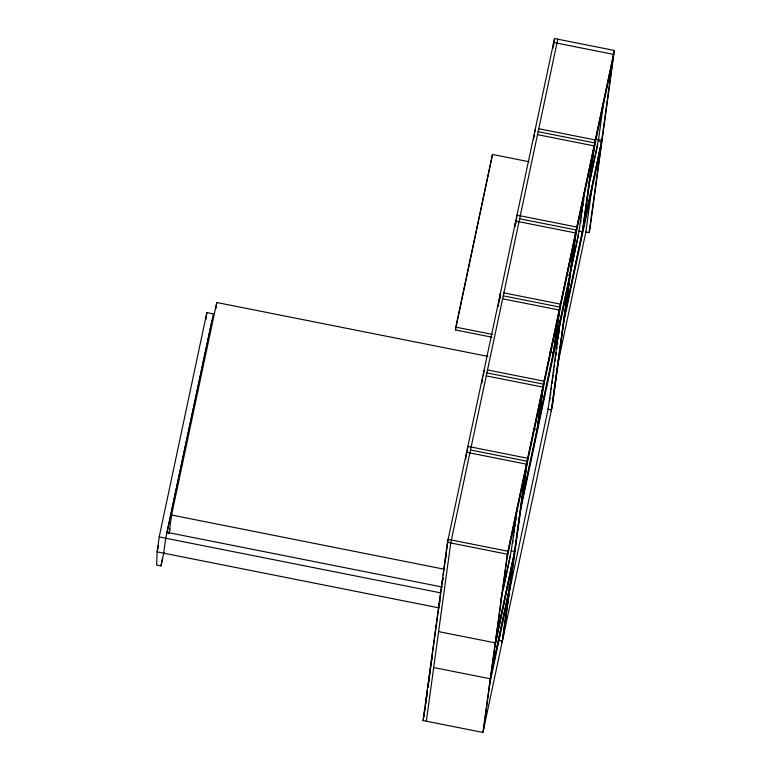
<?xml version="1.0" encoding="UTF-8"?>
<svg xmlns="http://www.w3.org/2000/svg" width="771" height="771" viewBox="0 0 771 771"><rect width="100%" height="100%" fill="white"/><g stroke="black" fill="none" stroke-linecap="round" stroke-linejoin="round"><path stroke-width="1.16" d="M163.683 553.164L165.726 538.225L213.394 313.903L206.859 312.602L159.202 536.934L157.149 551.863L156.619 565.037L160.966 565.904L163.828 552.479M487.879 356.395L216.747 302.502L171.586 515.028L169.032 533.696L170.034 528.993M205.915 319.493L206.859 312.602M215.947 308.333L216.747 302.502M491.956 337.197L455.43 329.94L455.815 327.135L492.496 154.46L529.022 161.727M492.496 154.46L455.43 329.94M515.857 223.474L516.994 215.157L576.862 227.059L552.45 405.305L482.935 732.45L423.067 720.548L447.488 542.312L554.522 38.55L614.381 50.452L589.969 228.688L589.131 232.63L585.594 231.926M423.857 716.413L425.168 706.901M425.486 704.53L427.442 690.267L426.334 698.593M430.536 667.696L427.77 687.896L429.148 679.396M442.911 577.383L430.854 665.344L431.355 662.983M443.229 575.002L448.115 539.363L507.983 551.255L483.562 729.501M424.031 715.478L425.168 707.152M425.496 704.771L426.835 696.271M428.647 681.718L431.423 662.752M426.334 721.203L450.756 542.957L557.78 39.196M465.636 459.41L466.619 452.278L526.477 464.181L502.066 642.426M467.216 451.131L467.872 446.38L527.74 458.282L521.726 502.143M481.865 383.129L482.8 376.614M483.407 375.4L484.13 370.446M498.721 302.579L499.039 300.266M498.211 306.579L499.174 299.534M499.627 299.495L500.427 293.635M499.704 299.177L500.504 293.375M514.932 226.664L515.413 223.185M515.086 225.816L515.741 221.065L575.609 232.967L569.596 276.828M533.561 138.953L534.052 135.388M534.322 136.621L534.65 134.241M534.978 131.86L535.305 129.489M552.865 48.428L553.684 42.482L613.552 54.384L589.131 232.63M553.539 45.682L554.522 38.55M482.935 732.45L507.357 554.214L614.381 50.452M498.991 640.373L500.128 632.095M517.148 507.858L511.26 550.783L500.764 600.204M512.754 543.189L513.072 540.818M513.563 537.262L513.891 534.891M514.209 532.52L514.7 528.964M515.028 526.593L515.346 524.222M515.838 520.666L516.156 518.295M502.692 639.467L527.113 461.231L470.512 449.975M503.318 636.518L521.533 503.54M536.847 430.97L542.861 387.109L486.26 375.863M537.474 428.021L543.488 384.16L486.887 372.904M538.1 425.062L544.114 381.202L487.513 369.955M553.221 353.899L559.235 310.038L502.634 298.782M553.848 350.95L559.862 307.089L503.261 295.833M554.474 347.991L560.488 304.131L503.887 292.884M559.813 323.81L548.114 409.16L489.238 686.267M560.132 321.44L560.459 319.069M549.665 401.113L550.147 397.576M550.475 395.224L550.957 391.687M551.284 389.326L551.602 386.975M552.084 383.438L552.412 381.076M552.73 378.715L553.221 375.178M553.539 372.827L554.021 369.29M554.349 366.929L554.667 364.577M555.159 361.04L555.477 358.679M555.804 356.327L556.286 352.79M556.768 349.253L557.096 346.892M557.414 344.531L557.741 342.179M558.223 338.642L558.541 336.281M558.869 333.93L559.351 330.393M551.188 411.203L569.412 278.225M551.814 408.254L576.236 230.009L519.635 218.762M584.457 191.844L579.079 231.098L570.087 273.445M580.659 222.809L580.987 220.429M581.315 218.048L581.642 215.678M582.124 212.102L582.452 209.731M582.943 206.156L583.271 203.775M583.599 201.404L583.917 199.024M582.153 233.141L594.104 145.892L537.503 134.636M582.78 230.192L594.74 142.934L538.129 131.687M583.406 227.243L595.366 139.985L538.765 128.738M592.167 186.004L585.864 231.975L557.915 363.536M603.741 101.531L598.527 139.59L588.562 186.495M158.518 545.425L157.149 551.863L439.239 607.933M166.854 533.262L212.006 320.736M160.966 565.904L162.642 558.04M445.426 559.64L446.12 555.891M442.294 581.816L443.046 578.289M442.361 582.038L442.853 579.686M439.229 604.213L439.981 600.686M439.287 604.435L439.788 602.084M436.164 626.611L436.665 624.259M431.24 662.54L432.242 657.836M423.067 720.548L423.703 717.599M423.954 716.423L424.522 713.146M507.79 552.653L526.294 465.578M527.547 459.68L542.668 388.507M543.921 382.609L559.042 311.436M560.295 305.538L575.417 234.365M576.669 228.457L593.921 147.29M595.173 141.382L613.359 55.782M507.019 558.252L525.523 471.177M526.776 465.279L541.897 394.106M543.15 388.208L558.271 317.035M559.524 311.137L574.646 239.964M575.898 234.056L593.15 152.889M594.402 146.982L612.588 61.381M521.919 500.736L537.04 429.572L533.503 428.869M538.293 423.665L553.414 352.501L549.877 351.798M554.667 346.593L569.788 275.42L567.437 274.958M503.376 588.89L510.383 555.939M520.907 506.489L570.222 273.869M571.687 266.901L572.188 264.559M572.68 262.207L578.423 235.184M590.403 178.805L597.641 144.736M520.772 509.139L568.641 283.824M565.104 312.91L582.346 231.743L578.809 231.04M583.599 225.836L601.785 140.235L597.438 139.378M514.961 549.887L495.213 642.86L438.612 631.613M564.285 317.267L602.43 137.701M495.647 641.308L514.151 554.233M494.876 646.908L513.38 559.833M563.948 321.314L600.638 148.639M491.108 674.442L509.612 587.367L507.251 586.895M510.045 585.815L490.289 678.788L433.688 667.541M598.055 140.939L601.592 141.642M455.815 327.135L492.332 334.402M547.844 409.102L551.381 409.806M510.99 550.735L514.527 551.438M447.488 542.312L507.357 554.214M171.586 515.028L443.913 569.152M166.979 532.327L442.535 587.097M159.202 536.934L440.106 592.764M498.721 640.315L502.258 641.019"/></g></svg>
